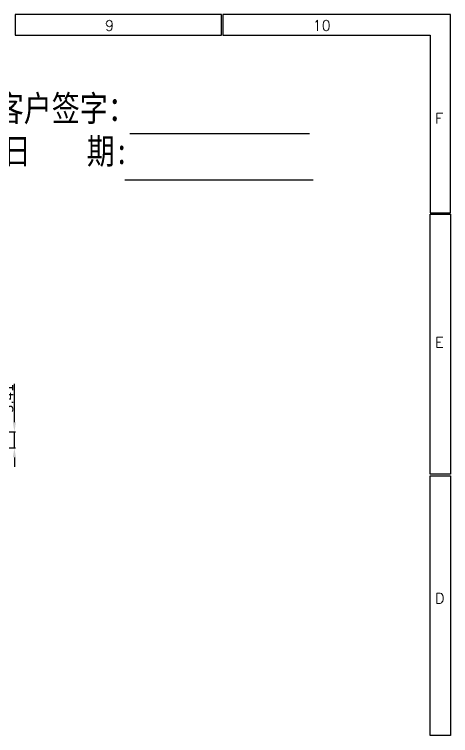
# Model space of a CAD drawing. Header units: inches. Extents: x 1779 to 2225, y 40 to 347.
# Drawn here: x 2132.8 to 2224.6, y 195.5 to 347.3 of the extents above; entities that cross this region are included whole.
import ezdxf

# ---------------------------------------------------------------- set-up
doc = ezdxf.new("R2010")
doc.units = ezdxf.units.IN
doc.header["$LTSCALE"] = 2.574606
doc.header["$MEASUREMENT"] = 0
doc.header["$PDMODE"] = 3
doc.header["$PDSIZE"] = 0.3125
doc.layers.get('0').update_dxf_attribs({"linetype": 'CONTINUOUS'})
doc.layers.get('Defpoints').update_dxf_attribs({"linetype": 'CONTINUOUS'})
doc.layers.add('Dimension', color=7, linetype='CONTINUOUS')
doc.layers.add('模板', color=7, linetype='CONTINUOUS')
doc.styles.get("Standard").update_dxf_attribs({"font": 'romand.shx', "width": 0.8, "bigfont": 'bigfont.shx'})
doc.styles.add('文字样式', font='verdana.ttf', dxfattribs={"height": 2})
doc.dimstyles.new('标注', dxfattribs={"dimtxt": 2, "dimasz": 2, "dimexe": 0.2, "dimexo": 0.2, "dimgap": 0.2, "dimtad": 1, "dimdsep": 46, "dimtxsty": '文字样式', "dimcen": 0, "dimclrd": 256, "dimclre": 256, "dimclrt": 256, "dimadec": 0, "dimazin": 0, "dimtfac": 1, "dimtmove": 0, "dimatfit": 3, "dimfxl": 0, "dimarcsym": 0})

# ---------------------------------------------------------------- blocks, each defined once
blk = doc.blocks.new('*D66')
at = {"layer": 'Defpoints', "color": 0}
for p in [(2103.2, 259.41), (2132.78, 259.41), (2100.92, 256)]:
    blk.add_point(p, dxfattribs=at)
at = {"layer": 'Dimension', "lineweight": -2}
for p, q in [((2132.78, 261.41), (2132.78, 269.54)), ((2103.4, 259.41), (2132.98, 259.41)), ((2132.78, 256), (2132.78, 259.41)), ((2101.12, 256), (2132.98, 256)), ((2132.78, 254), (2132.78, 252))]:
    blk.add_line(p, q, dxfattribs=at)
at = {"layer": 'Dimension'}
for points in [[(2132.45, 261.41), (2133.11, 261.41), (2132.78, 259.41)], [(2132.45, 254), (2133.11, 254), (2132.78, 256)]]:
    blk.add_solid(points, dxfattribs=at)
at = {"layer": 'Dimension', "insert": (2131.54, 266.47), "char_height": 2, "attachment_point": 5, "rotation": 90, "style": '文字样式'}
blk.add_mtext('3.41', dxfattribs=at)

msp = doc.modelspace()

# ---------------------------------------------------------------- linework, layer by layer
at = {"layer": 'Dimension'}
for points in [[(2157.093, 322.185), (2194.864, 322.185)], [(2156.029, 312.443), (2195.662, 312.443)]]:
    msp.add_lwpolyline(points, dxfattribs=at)
at = {"layer": '模板'}
for points in [[(2176.328, 342.921), (2176.328, 347.288), (2132.951, 347.288), (2132.951, 342.921)], [(2220.26, 342.921), (2220.26, 305.544), (2224.562, 305.544), (2224.562, 347.288), (2176.658, 347.288), (2176.658, 342.921)], [(2220.26, 250.498), (2220.26, 305.214), (2224.562, 305.214), (2224.562, 250.498)], [(2220.26, 195.451), (2220.26, 250.167), (2224.562, 250.167), (2224.562, 195.451)]]:
    msp.add_lwpolyline(points, close=True, dxfattribs=at)

# ---------------------------------------------------------------- texts
at = {"insert": (2143.588, 322.688), "char_height": 5.4, "width": 58.86622, "attachment_point": 5}
msp.add_mtext('{\\fSimSun|b0|i0|c134|p2;客户签字：\\P日    期:}', dxfattribs=at)
at = {"layer": '模板'}
for s, height, p in [('9', 2.202, (2151.841, 343.853)), ('10', 2.2019, (2195.548, 343.853)), ('F', 2.202, (2221.314, 324.322)), ('E', 2.202, (2221.314, 277.16)), ('D', 2.202, (2221.314, 223.261))]:
    msp.add_text(s, height=height, dxfattribs=at).set_placement(p)

# ---------------------------------------------------------------- dimensions: what is measured, and where the dimension line sits
at = {"layer": 'Dimension'}
dim = msp.add_linear_dim(base=(2132.781, 259.408), p1=(2100.919, 255.998), p2=(2103.199, 259.408), angle=90, dimstyle='标注', override={"dimfxl": 0.5}, dxfattribs=at)
dim.commit()
dim.dimension.update_dxf_attribs({"geometry": '*D66', "text_midpoint": (2131.539, 266.473)})

doc.saveas('drawing.dxf')
